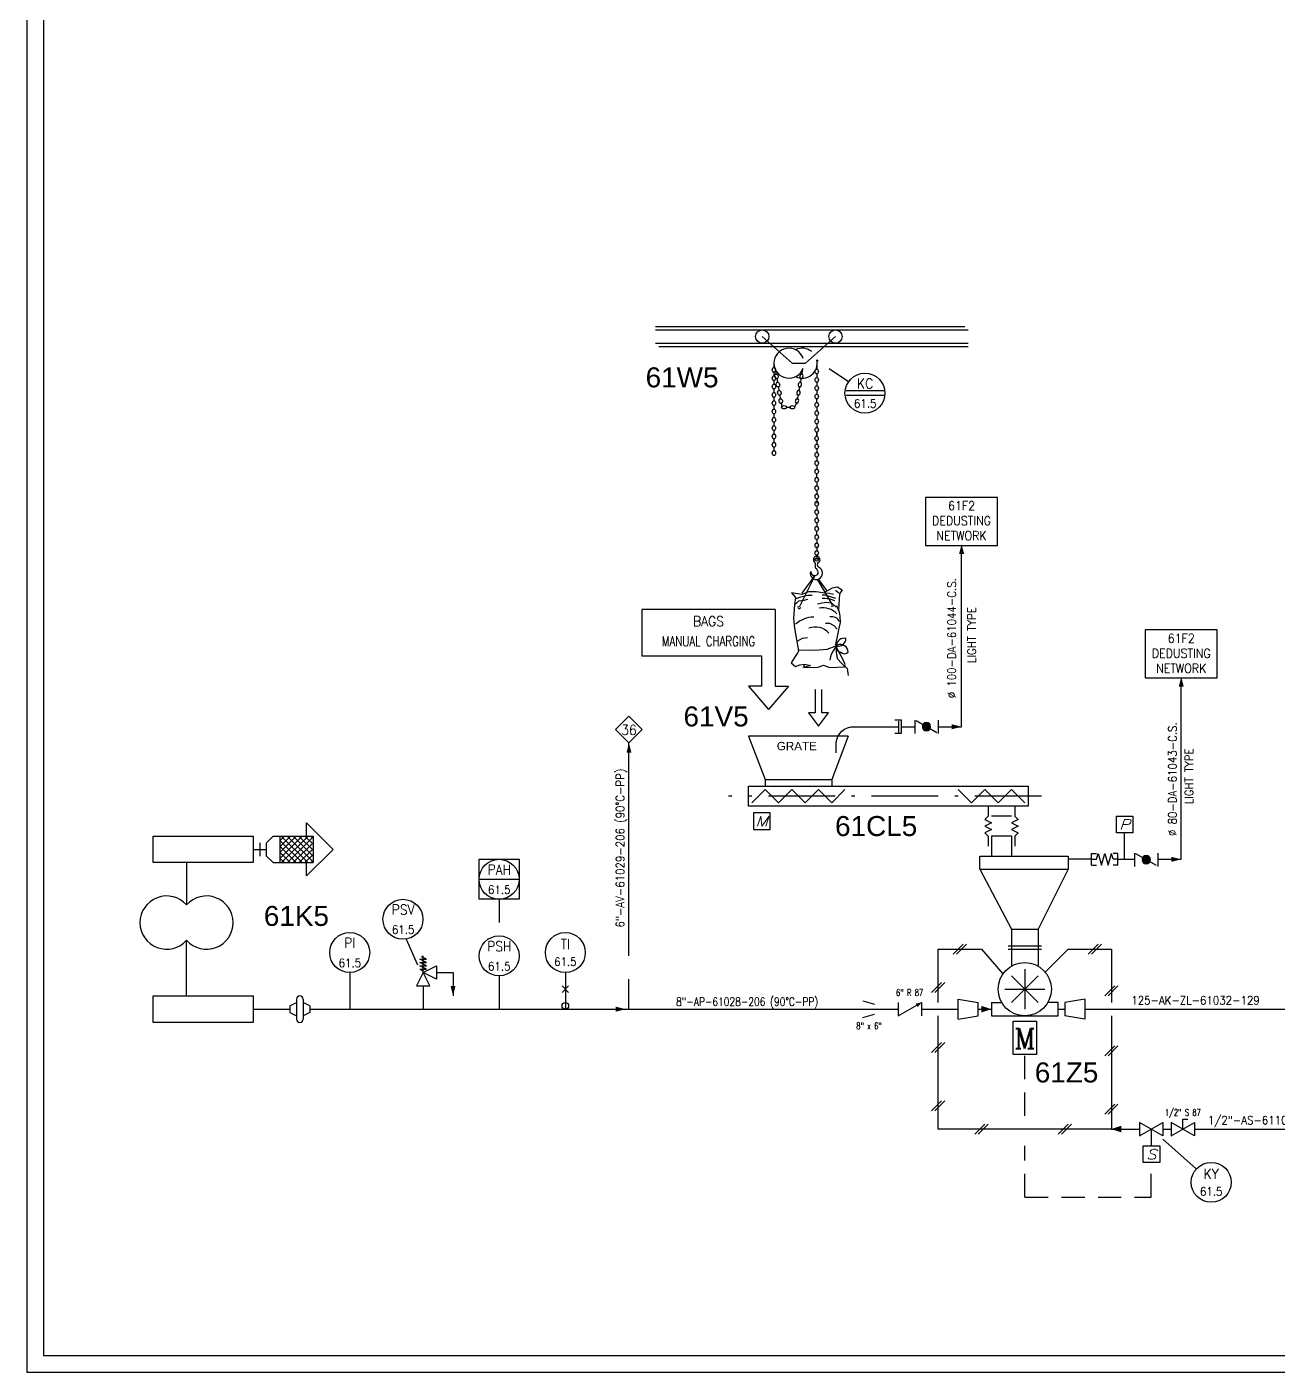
# Model space of a CAD drawing. Header units: millimetres. Extents: x 833 to 974, y 258 to 334.
# Drawn here: x 833.1 to 870.68, y 257.86 to 298.26 of the extents above; entities that cross this region are included whole.
import ezdxf
from ezdxf.enums import TextEntityAlignment as Align

# ---------------------------------------------------------------- set-up
doc = ezdxf.new("R2010")
doc.units = ezdxf.units.MM
doc.linetypes.add('LP1', pattern=[3, 2, -0.5, 0, -0.5])
doc.linetypes.add('TRATT2', pattern=[1.1, 0.7, -0.4])
for name, color, linetype in [('GREEN', 92, 'Continuous'), ('LP1', 7, 'LP1'), ('RED', 1, 'Continuous'), ('S', 7, 'Continuous'), ('TRATT2', 5, 'TRATT2'), ('Y', 92, 'Continuous')]:
    doc.layers.add(name, color=color, linetype=linetype)
doc.styles.add('a25', font='arial.ttf', dxfattribs={"height": 0.25})
doc.styles.add('A6', font='arial.ttf', dxfattribs={"height": 0.6})
doc.styles.add('C6', font='COMPLEX', dxfattribs={"height": 0.6})
doc.styles.add('S', font='ITALIC', dxfattribs={"height": 6})
doc.styles.add('S15', font='SIMPLEX', dxfattribs={"width": 0.9, "height": 0.15})
doc.styles.add('S2', font='SIMPLEX', dxfattribs={"height": 0.2})
doc.styles.add('S25', font='SIMPLEX', dxfattribs={"width": 0.9, "height": 0.25})
doc.styles.add('S2S', font='SIMPLEX', dxfattribs={"width": 0.7, "height": 0.2})
doc.styles.add('S3', font='SIMPLEX', dxfattribs={"width": 0.9, "height": 0.3})
doc.styles.add('S3S', font='SIMPLEX', dxfattribs={"width": 0.7, "height": 0.3})
doc.linetypes.add('ZIGZAG', pattern='A,0.0001,-0.2,[131,ltypeshp.shx,S=0.2,R=0,X=-0.2,Y=0],-0.4,[131,ltypeshp.shx,S=0.2,R=180,X=0.2,Y=0],-0.2', length=0.8001)

# ---------------------------------------------------------------- blocks, each defined once
blk = doc.blocks.new('FRECCIA', base_point=(40, 19))
blk.add_solid([(40, 19), (40.3, 19.1), (40.3, 18.9)])
blk = doc.blocks.new('COMPNEU', base_point=(32.45, 18.2))
for p, q in [((32.6, 18.35), (32.3, 18.05)), ((32.7, 18.35), (32.4, 18.05))]:
    blk.add_line(p, q)
blk = doc.blocks.new('FRECC1', base_point=(50.2, 51.5))
blk.add_solid([(50.2, 51.5), (50.5, 51.575), (50.5, 51.425)])
blk = doc.blocks.new('STRUM0')
blk.add_circle((0, 0), 0.6)
at = {"style": 'S3', "width": 0.9}
blk.add_attdef('2', text='', height=0.3, dxfattribs=at).set_placement((0.005, 0.139), align=Align.CENTER)
at = {"layer": 'S', "style": 'S25', "width": 0.9}
blk.add_attdef('1', text='', height=0.25, dxfattribs=at).set_placement((0.005, -0.436), align=Align.CENTER)
blk = doc.blocks.new('STRUMC')
blk.add_line((-0.6, 0), (0.6, 0))
blk.add_lwpolyline([(-0.6, 0.6), (0.6, 0.6), (0.6, -0.6), (-0.6, -0.6), (-0.6, 0.6)])
blk.add_circle((0, 0), 0.6)
at = {"style": 'S3', "width": 0.9}
blk.add_attdef('2', text='', height=0.3, dxfattribs=at).set_placement((0.005, 0.139), align=Align.CENTER)
at = {"style": 'S2'}
for tag, p in [('3', (0.8, 0.4)), ('4', (0.8, 0.1))]:
    blk.add_attdef(tag, p, '', height=0.2, dxfattribs=at)
at = {"layer": 'S', "style": 'S25', "width": 0.9}
blk.add_attdef('1', text='', height=0.25, dxfattribs=at).set_placement((0.005, -0.436), align=Align.CENTER)
blk = doc.blocks.new('DILAT')
for p, q in [((-0.6, 0.1), (-0.4, 0.2)), ((-0.6, 0.1), (-0.6, -0.1)), ((-0.4, 0.3), (-0.4, -0.3)), ((-0.2, 0.3), (-0.2, -0.3)), ((0, 0.1), (-0.2, 0.2)), ((0, 0.1), (0, -0.1)), ((-0.6, -0.1), (-0.4, -0.2)), ((0, -0.1), (-0.2, -0.2))]:
    blk.add_line(p, q)
for centre, start, end in [((-0.3, 0.3), 0, 180), ((-0.3, -0.3), 180, 0)]:
    blk.add_arc(centre, 0.1, start, end)
blk = doc.blocks.new('PSV')
for p, q in [((0.4, 1.1), (0.9, 1.1)), ((0.9, 1.1), (0.9, 0.4)), ((0, 0.7), (0, 0))]:
    blk.add_line(p, q)
at = {"layer": 'S'}
for p, q in [((0.1, 1.4), (-0.1, 1.5)), ((-0.1, 1.5), (0.1, 1.5)), ((0.1, 1.3), (-0.1, 1.4)), ((-0.1, 1.4), (0.1, 1.4)), ((0.1, 1.2), (-0.1, 1.3)), ((-0.1, 1.3), (0.1, 1.3)), ((0.1, 1.5), (-0.048, 1.574)), ((0, 1.1), (0, 1.6)), ((0, 1.1), (0.4, 1.3)), ((0.4, 1.3), (0.4, 0.9)), ((0, 1.1), (-0.2, 0.7)), ((-0.1, 1.2), (-0.005, 1.153)), ((-0.1, 1.2), (0.1, 1.2)), ((0.4, 0.9), (0, 1.1)), ((0.2, 0.7), (0, 1.1)), ((-0.2, 0.7), (0.2, 0.7))]:
    blk.add_line(p, q, dxfattribs=at)
at = {"rotation": 90}
blk.add_blockref('FRECC1', (0.9, 0.4), dxfattribs=at)
blk = doc.blocks.new('PRESA', base_point=(1.75, 0.1))
for p, q in [((1.5, 0.1), (1.5, 0.6)), ((1.5, 0.6), (2, 0.6)), ((2, 0.6), (2, 0.1)), ((2, 0.1), (1.5, 0.1))]:
    blk.add_line(p, q)
at = {"style": 'S', "width": 1.2}
blk.add_attdef('1', text='', height=0.3, dxfattribs=at).set_placement((1.75, 0.2), align=Align.CENTER)
blk = doc.blocks.new('LINEA')
at = {"layer": 'S', "style": 'S25', "width": 0.9}
blk.add_attdef('LINE', (0, 0.14), '', height=0.25, dxfattribs=at)
blk = doc.blocks.new('STRUM', base_point=(33, 38))
blk.add_circle((33, 38), 0.6)
at = {"width": 0.9}
for tag, height, style, p in [('2', 0.3, 'S3', (33, 38.1)), ('1', 0.25, 'S25', (33, 37.6))]:
    blk.add_attdef(tag, text='', height=height, dxfattribs=dict(at, style=style)).set_placement(p, align=Align.CENTER)
blk = doc.blocks.new('X')
for p, q in [((0.1, -0.1), (-0.1, 0.1)), ((0.1, 0.1), (-0.1, -0.1))]:
    blk.add_line(p, q)
blk = doc.blocks.new('RID')
at = {"layer": 'S'}
for p, q in [((-0.364, 0.248), (-0.014, 0.148)), ((-0.364, -0.252), (-0.014, -0.152))]:
    blk.add_line(p, q, dxfattribs=at)
at = {"layer": 'S', "style": 'S2', "width": 0.7}
for p in [(-0.178, 0.398), (-0.178, -0.602)]:
    blk.add_attdef('RID', text='', height=0.2, dxfattribs=at).set_placement(p, align=Align.CENTER)
blk = doc.blocks.new('R', base_point=(69, 41))
at = {"layer": 'S'}
for p, q in [((69, 41.2), (69, 40.8)), ((69, 40.8), (69.7, 41.2)), ((69.7, 41.2), (69.7, 40.8))]:
    blk.add_line(p, q, dxfattribs=at)
blk.add_solid([(69.7, 41.2), (69.519, 41.167), (69.581, 41.059)], dxfattribs=at)
at = {"layer": 'S', "style": 'S2', "width": 0.7}
for p in [(69.342, 41.396), (69.342, 40.502)]:
    blk.add_attdef('R', text='', height=0.2, dxfattribs=at).set_placement(p, align=Align.CENTER)
blk = doc.blocks.new('RIDSP', base_point=(70, 41))
at = {"layer": 'S'}
for p, q in [((70.6, 41.3), (70, 41.2)), ((70.6, 41.3), (70.6, 40.7)), ((70, 41.2), (70, 40.8)), ((70.6, 40.7), (70, 40.8))]:
    blk.add_line(p, q, dxfattribs=at)
blk = doc.blocks.new('CAT', base_point=(35.1, 48.85))
at = {"layer": 'GREEN'}
blk.add_circle((35.1, 48.85), 0.05, dxfattribs=at)
blk = doc.blocks.new('CATENA', base_point=(33.75, 43.3))
at = {"layer": 'GREEN'}
for p, q in [((33.75, 43.35), (33.75, 43.2)), ((33.75, 43.1), (33.75, 42.95)), ((33.75, 42.85), (33.75, 42.7)), ((33.75, 42.6), (33.75, 42.45)), ((33.749, 42.35), (33.749, 42.2)), ((33.75, 42.1), (33.75, 41.95)), ((33.75, 41.85), (33.75, 41.7)), ((33.75, 41.6), (33.75, 41.45)), ((33.75, 41.35), (33.75, 41.2))]:
    blk.add_line(p, q, dxfattribs=at)
at = {"yscale": 1.5}
for p in [(33.75, 43.15), (33.75, 42.9), (33.75, 42.65), (33.75, 42.4), (33.75, 42.15), (33.75, 41.9), (33.75, 41.65), (33.75, 41.4)]:
    blk.add_blockref('CAT', p, dxfattribs=at)
blk = doc.blocks.new('NOMEN', base_point=(35, 22))
for p, q in [((35, 22.8), (34.6, 22.4)), ((35.4, 22.4), (35, 22.8)), ((34.6, 22.4), (35, 22)), ((35, 22), (35.4, 22.4))]:
    blk.add_line(p, q)
at = {"style": 'S3', "width": 0.9}
blk.add_attdef('1', text='', height=0.3, dxfattribs=at).set_placement((35, 22.236), align=Align.CENTER)
blk = doc.blocks.new('*X19')
for p, q in [((12.778, 29.501), (12.903, 29.626)), ((12.782, 29.47), (12.934, 29.622)), ((12.786, 29.544), (12.86, 29.618)), ((12.792, 29.444), (12.96, 29.612)), ((12.806, 29.423), (12.981, 29.598)), ((12.823, 29.405), (12.999, 29.581)), ((12.844, 29.391), (13.013, 29.56)), ((12.87, 29.38), (13.023, 29.534)), ((12.9, 29.376), (13.028, 29.504)), ((12.942, 29.382), (13.022, 29.462))]:
    blk.add_line(p, q)
blk = doc.blocks.new('B')
at = {"layer": 'S'}
for p, q in [((0, 0.2), (0, -0.2)), ((0.041, -0.178), (0.665, 0.18)), ((0.7, 0.2), (0.7, -0.2))]:
    blk.add_line(p, q, dxfattribs=at)
blk.add_circle((0.353, 0.001), 0.125, dxfattribs=at)
blk.add_blockref('*X19', (-12.55, -29.5), dxfattribs=at)
at = {"layer": 'S', "style": 'S2S', "width": 0.7}
for p in [(0.35, 0.3), (0.35, -0.5)]:
    blk.add_attdef('B', text='', height=0.2, dxfattribs=at).set_placement(p, align=Align.CENTER)
blk = doc.blocks.new('TAPPO')
at = {"layer": 'GREEN'}
for p, q in [((0, 0.2), (-0.2, 0.2)), ((0, 0.2), (0, -0.2)), ((0, -0.2), (-0.2, -0.2))]:
    blk.add_line(p, q, dxfattribs=at)
blk = doc.blocks.new('QUA-LOC')
for p, q in [((-0.566, 0.076), (0.578, 0.076)), ((-0.566, -0.056), (0.578, -0.056))]:
    blk.add_line(p, q)
blk.add_circle((0, 0), 0.6)
at = {"width": 0.9}
for tag, height, style, p in [('SIGLA', 0.3, 'S3', (0.005, 0.139)), ('NUMERO', 0.25, 'S25', (0.005, -0.436))]:
    blk.add_attdef(tag, text='', height=height, dxfattribs=dict(at, style=style)).set_placement(p, align=Align.CENTER)
blk = doc.blocks.new('MOTOR', base_point=(11.35, 51))
for p, q in [((11, 52), (11.7, 52)), ((11, 51), (11, 52)), ((11.7, 52), (11.7, 51)), ((11.7, 51), (11, 51))]:
    blk.add_line(p, q)
at = {"style": 'C6'}
blk.add_text('M', height=0.6, dxfattribs=at).set_placement((11.351, 51.18), align=Align.CENTER)
blk = doc.blocks.new('A', base_point=(24.4, 27.2))
at = {"layer": 'GREEN'}
for p, q in [((24, 28.1), (24, 27.8)), ((24.8, 28.1), (24.8, 27.8)), ((24, 27.8), (23.9, 27.7)), ((23.9, 27.7), (24.1, 27.6)), ((24.1, 27.6), (23.9, 27.5)), ((23.9, 27.5), (24.1, 27.4)), ((24.1, 27.8), (24.7, 27.8)), ((24.9, 27.7), (24.7, 27.6)), ((24.7, 27.6), (24.9, 27.5)), ((24.9, 27.5), (24.7, 27.4)), ((24.8, 27.8), (24.9, 27.7)), ((24.1, 27.4), (23.9, 27.3)), ((23.9, 27.3), (24, 27.2)), ((24, 27.2), (24, 26.9)), ((24.1, 27.2), (24.1, 26.6)), ((24.1, 27.2), (24.7, 27.2)), ((24.7, 27.4), (24.9, 27.3)), ((24.7, 27.2), (24.7, 26.6)), ((24.9, 27.3), (24.8, 27.2)), ((24.8, 27.2), (24.8, 26.9))]:
    blk.add_line(p, q, dxfattribs=at)
blk = doc.blocks.new('K', base_point=(1.6, 2.4))
for p, q in [((1.6, 2.6), (1.6, 2.2)), ((1.6, 2.2), (2.3, 2.6)), ((2.3, 2.2), (1.6, 2.6)), ((2.3, 2.6), (2.3, 2.2))]:
    blk.add_line(p, q)
blk = doc.blocks.new('S')
at = {"layer": 'S'}
for p, q in [((0, 0.2), (0, -0.2)), ((0.7, -0.2), (0, 0.2)), ((0, -0.2), (0.7, 0.2)), ((0.35, 0.3), (0.5, 0.3)), ((0.35, 0), (0.35, 0.3)), ((0.7, 0.2), (0.7, -0.2))]:
    blk.add_line(p, q, dxfattribs=at)
at = {"layer": 'S', "style": 'S2', "width": 0.7}
for p in [(0.35, 0.4), (0.35, -0.5)]:
    blk.add_attdef('S', text='', height=0.2, dxfattribs=at).set_placement(p, align=Align.CENTER)
blk = doc.blocks.new('FLESS', base_point=(69, 41))
at = {"layer": 'S'}
for p, q in [((69, 40.825), (69, 41.175)), ((69, 41.175), (69.15, 41.175)), ((69, 41), (69.15, 41)), ((69, 40.825), (69.15, 40.825)), ((69.15, 41), (69.2, 41.175)), ((69.2, 41.175), (69.3, 40.825)), ((69.3, 40.825), (69.4, 41.175)), ((69.4, 41.175), (69.5, 40.825)), ((69.5, 40.825), (69.6, 41.175)), ((69.65, 41), (69.6, 41.175)), ((69.8, 41.175), (69.65, 41.175)), ((69.8, 41), (69.65, 41)), ((69.8, 40.825), (69.65, 40.825)), ((69.8, 40.825), (69.8, 41.175))]:
    blk.add_line(p, q, dxfattribs=at)

msp = doc.modelspace()

# ---------------------------------------------------------------- linework, layer by layer
for p, q in [((833.098, 333.756), (833.098, 257.856)), ((855.577, 287.956), (855.603, 287.808)), ((855.62, 287.709), (855.646, 287.562)), ((856.351, 287.709), (856.325, 287.562)), ((856.394, 287.956), (856.368, 287.808)), ((855.664, 287.463), (855.69, 287.315)), ((856.308, 287.463), (856.282, 287.315)), ((855.707, 287.217), (855.733, 287.069)), ((855.75, 286.971), (855.776, 286.823)), ((856.222, 286.971), (856.156, 286.836)), ((856.264, 287.217), (856.238, 287.069)), ((855.89, 286.833), (856.04, 286.833)), ((855.536, 286.157), (855.536, 286.007)), ((856.82, 286.108), (856.82, 285.958)), ((855.536, 285.907), (855.536, 285.757)), ((855.536, 285.657), (855.536, 285.507)), ((856.821, 285.856), (856.821, 285.706)), ((856.821, 285.606), (856.821, 285.456)), ((856.821, 285.356), (856.821, 285.206)), ((856.82, 284.857), (856.82, 284.707)), ((856.821, 285.106), (856.821, 284.956)), ((856.821, 284.606), (856.821, 284.456)), ((856.821, 284.356), (856.821, 284.206)), ((856.821, 284.106), (856.821, 283.956)), ((856.821, 283.885), (856.821, 283.735)), ((856.821, 283.635), (856.821, 283.485)), ((856.821, 283.385), (856.821, 283.235)), ((856.82, 283.135), (856.82, 282.985)), ((856.821, 282.885), (856.821, 282.735)), ((856.821, 282.656), (856.821, 282.506)), ((856.821, 282.406), (856.821, 282.256)), ((861.172, 277.238), (861.172, 282.626)), ((855.571, 280.756), (851.571, 280.756)), ((851.571, 280.756), (851.571, 279.356)), ((855.571, 280.756), (855.571, 278.456)), ((855.171, 279.356), (851.571, 279.356)), ((855.171, 278.456), (855.171, 279.356)), ((855.171, 278.456), (854.771, 278.456)), ((854.771, 278.456), (855.371, 277.756)), ((855.971, 278.456), (855.371, 277.756)), ((855.571, 278.456), (855.971, 278.456)), ((856.771, 278.356), (856.771, 277.656)), ((856.971, 277.656), (856.971, 278.356)), ((867.771, 273.256), (867.771, 278.644)), ((856.571, 277.656), (856.871, 277.256)), ((856.771, 277.656), (856.571, 277.656)), ((856.871, 277.256), (857.171, 277.656)), ((857.171, 277.656), (856.971, 277.656)), ((858.869, 277.238), (859.271, 277.238)), ((859.277, 277.408), (859.277, 277.068)), ((859.371, 277.238), (859.772, 277.238)), ((860.472, 277.238), (861.172, 277.238)), ((851.182, 270.356), (851.182, 276.756)), ((854.871, 274.956), (855.271, 275.356)), ((855.271, 275.356), (855.671, 274.956)), ((855.671, 274.956), (856.071, 275.356)), ((856.071, 275.356), (856.471, 274.956)), ((856.471, 274.956), (856.871, 275.356)), ((856.871, 275.356), (857.271, 274.956)), ((857.271, 274.956), (857.671, 275.356)), ((861.071, 275.356), (861.471, 274.956)), ((861.471, 274.956), (861.871, 275.356)), ((861.871, 275.356), (862.271, 274.956)), ((862.271, 274.956), (862.671, 275.356)), ((863.071, 274.956), (862.671, 275.356)), ((840.694, 273.283), (841.367, 273.956)), ((840.694, 273.46), (841.19, 273.956)), ((840.694, 273.813), (840.837, 273.956)), ((840.694, 273.636), (841.014, 273.956)), ((841.539, 273.156), (840.739, 273.956)), ((840.744, 273.156), (841.544, 273.956)), ((841.694, 273.178), (840.916, 273.956)), ((840.921, 273.156), (841.694, 273.929)), ((841.694, 273.355), (841.093, 273.956)), ((841.694, 273.532), (841.27, 273.956)), ((841.694, 273.709), (841.446, 273.956)), ((841.694, 273.886), (841.623, 273.956)), ((866.071, 273.256), (866.071, 274.056)), ((841.362, 273.156), (840.694, 273.825)), ((841.186, 273.156), (840.694, 273.648)), ((841.098, 273.156), (841.694, 273.752)), ((841.274, 273.156), (841.694, 273.576)), ((837.894, 273.156), (837.894, 271.885)), ((841.009, 273.156), (840.694, 273.471)), ((840.832, 273.156), (840.694, 273.295)), ((841.451, 273.156), (841.694, 273.399)), ((841.628, 273.156), (841.694, 273.222)), ((865.071, 273.256), (864.371, 273.256)), ((865.871, 273.256), (866.371, 273.256)), ((867.071, 273.256), (867.771, 273.256)), ((837.894, 269.156), (837.894, 270.827)), ((844.495, 270.854), (844.829, 270.088)), ((860.471, 268.956), (860.471, 270.556)), ((860.471, 270.556), (861.771, 270.556)), ((861.771, 270.556), (862.416, 269.813)), ((863.671, 269.856), (864.371, 270.556)), ((864.371, 270.556), (865.671, 270.556)), ((865.671, 270.556), (865.671, 268.956)), ((863.071, 269.956), (863.071, 268.756)), ((842.794, 269.856), (842.794, 268.756)), ((847.282, 269.756), (847.282, 268.756)), ((849.271, 269.856), (849.271, 268.756)), ((851.182, 268.756), (851.182, 269.656)), ((863.471, 269.756), (862.671, 268.956)), ((862.671, 269.756), (863.471, 268.956)), ((862.471, 269.356), (863.671, 269.356)), ((839.894, 268.756), (840.994, 268.756)), ((841.594, 268.756), (859.271, 268.756)), ((859.971, 268.756), (861.071, 268.756)), ((861.671, 268.756), (862.071, 268.756)), ((860.471, 265.156), (860.471, 268.556)), ((865.671, 268.556), (865.671, 265.156)), ((865.671, 265.156), (860.471, 265.156)), ((865.671, 265.156), (866.521, 265.156)), ((866.871, 265.156), (866.871, 264.647)), ((867.221, 265.156), (867.471, 265.156)), ((868.171, 265.156), (872.371, 265.156)), ((867.221, 264.856), (868.219, 263.959)), ((833.098, 257.856), (973.889, 257.856))]:
    msp.add_line(p, q)
for centre, radius in [((856.821, 282.256), 0.05), ((849.271, 268.856), 0.1)]:
    msp.add_circle(centre, radius)
for centre, radius, start, end in [((856.821, 282.256), 0.1, 297.8456, 238.2405), ((856.753, 282.147), 0.0286, 316.9352, 58.1774), ((857.01, 282.089), 0.24, 170.8101, 200.6111), ((856.665, 281.841), 0.204, 359.4575, 53.5729), ((856.922, 282.097), 0.0838, 153.6783, 237.9601), ((856.872, 282.142), 0.0263, 101.5454, 196.5363), ((856.805, 281.85), 0.191, 296.6824, 67.3744), ((856.808, 281.839), 0.179, 158.7706, 297.2228), ((856.763, 281.899), 0.121, 177.7388, 330.3222), ((856.3, 280.835), 0.0438, 155.8733, 357.6457), ((857.287, 280.889), 0.0354, 206.2885, 6.4905)]:
    msp.add_arc(centre, radius, start, end)
at = {"layer": 'GREEN'}
for p, q in [((851.983, 289.256), (861.271, 289.256)), ((851.983, 289.156), (861.371, 289.156)), ((851.983, 288.756), (861.371, 288.756)), ((852.083, 288.656), (861.371, 288.656)), ((854.771, 276.956), (855.271, 275.656)), ((857.771, 276.956), (854.771, 276.956)), ((857.771, 276.956), (857.271, 275.656)), ((855.271, 275.656), (857.271, 275.656)), ((855.271, 275.656), (855.271, 275.456)), ((857.271, 275.656), (857.271, 275.456)), ((854.771, 275.456), (863.171, 275.456)), ((854.771, 274.856), (854.771, 275.456)), ((863.171, 275.456), (863.171, 274.856)), ((863.171, 274.856), (854.771, 274.856)), ((841.494, 274.156), (841.494, 274.356)), ((841.494, 274.356), (842.294, 273.556)), ((836.894, 273.956), (839.894, 273.956)), ((836.894, 273.156), (836.894, 273.956)), ((839.894, 273.956), (839.894, 273.156)), ((840.294, 273.756), (840.494, 273.956)), ((840.494, 273.956), (840.694, 273.956)), ((840.694, 273.956), (841.694, 273.956)), ((840.694, 273.956), (840.694, 273.156)), ((841.494, 273.956), (841.494, 274.156)), ((841.694, 273.956), (841.694, 273.156)), ((839.894, 273.556), (840.294, 273.556)), ((840.094, 273.756), (840.094, 273.356)), ((840.294, 273.556), (840.294, 273.756)), ((840.294, 273.356), (840.294, 273.556)), ((842.294, 273.556), (841.494, 272.756)), ((839.894, 273.156), (836.894, 273.156)), ((840.494, 273.156), (840.294, 273.356)), ((840.494, 273.156), (840.694, 273.156)), ((840.694, 273.156), (841.694, 273.156)), ((841.494, 272.756), (841.494, 273.156)), ((861.717, 273.356), (864.371, 273.356)), ((861.717, 272.956), (861.717, 273.356)), ((864.371, 273.356), (864.371, 272.956)), ((861.717, 272.956), (864.371, 272.956)), ((861.717, 272.956), (862.671, 271.156)), ((864.371, 272.956), (863.471, 271.156)), ((862.671, 271.156), (862.671, 270.064)), ((862.671, 271.156), (863.471, 271.156)), ((863.471, 271.156), (863.471, 270.064)), ((862.571, 270.656), (863.571, 270.656)), ((862.571, 270.556), (863.571, 270.556)), ((836.894, 269.156), (839.894, 269.156)), ((836.894, 268.356), (836.894, 269.156)), ((839.894, 269.156), (839.894, 268.356)), ((862.071, 268.956), (862.378, 268.956)), ((862.071, 268.956), (862.071, 268.556)), ((864.071, 268.956), (863.755, 268.956)), ((864.071, 268.556), (864.071, 268.956)), ((839.894, 268.356), (836.894, 268.356)), ((862.071, 268.556), (864.071, 268.556))]:
    msp.add_line(p, q, dxfattribs=at)
for centre, radius in [((855.186, 288.956), 0.2), ((857.386, 288.956), 0.2), ((863.071, 269.356), 0.8)]:
    msp.add_circle(centre, radius, dxfattribs=at)
for centre, radius, start, end in [((855.986, 288.156), 0.45, 18.0255, 341.2185), ((856.386, 288.156), 0.45, 50.4813, 116.3878), ((856.386, 288.156), 0.45, 243.6122, 12.7669), ((837.294, 271.356), 0.8, 41.4096, 318.5904), ((838.494, 271.356), 0.8, 221.4096, 138.5904)]:
    msp.add_arc(centre, radius, start, end, dxfattribs=at)
at = {"layer": 'LP1'}
msp.add_line((863.571, 275.156), (854.171, 275.156), dxfattribs=at)
at = {"layer": 'RED'}
for p, q in [((833.598, 333.256), (833.598, 258.356)), ((855.186, 288.956), (856.086, 288.156)), ((857.386, 288.956), (856.486, 288.156)), ((856.086, 288.156), (856.486, 288.156)), ((856.772, 281.793), (856.299, 280.834)), ((856.763, 281.782), (856.374, 281.247)), ((856.842, 281.648), (857.289, 280.896)), ((856.873, 281.659), (857.114, 281.329)), ((857.14, 279.567), (857.406, 279.667)), ((857.411, 279.656), (857.311, 279.522)), ((857.42, 279.656), (857.401, 279.477)), ((856.251, 279.544), (856.774, 279.533)), ((856.774, 279.533), (857.14, 279.567)), ((857.245, 279.388), (857.216, 279.242)), ((857.311, 279.522), (857.245, 279.388)), ((857.401, 279.477), (857.435, 279.287)), ((857.435, 279.287), (857.573, 279.142)), ((857.573, 279.142), (857.734, 278.985)), ((857.734, 278.985), (857.763, 278.772)), ((864.071, 268.756), (864.271, 268.756)), ((864.871, 268.756), (872.371, 268.756)), ((833.598, 258.356), (973.389, 258.356))]:
    msp.add_line(p, q, dxfattribs=at)
at = {"layer": 'RED', "color": 7, "linetype": 'ZIGZAG'}
msp.add_lwpolyline([(857.406, 276.456), (857.406, 276.656, -0.396945), (857.846, 277.234)], format="xyb", dxfattribs=at)
msp.add_lwpolyline([(857.846, 277.234), (858.869, 277.238)], dxfattribs=at)
at = {"layer": 'RED'}
for centre, radius, start, end in [((857.647, 279.661), 0.236, 76.7186, 178.5786), ((857.572, 279.634), 0.159, 168.0188, 260.0199), ((857.456, 279.898), 0.244, 261.5099, 358.3816), ((857.534, 279.477), 0.233, 0.0312, 114.0895), ((857.656, 279.594), 0.162, 226.3323, 313.6677)]:
    msp.add_arc(centre, radius, start, end, dxfattribs=at)
at = {"layer": 'S'}
for p, q in [((862.252, 284.126), (860.092, 284.126)), ((860.092, 284.126), (860.092, 282.686)), ((862.252, 282.686), (862.252, 284.126)), ((860.092, 282.686), (862.252, 282.686)), ((866.691, 280.144), (866.691, 278.704)), ((868.851, 280.144), (866.691, 280.144)), ((868.851, 278.704), (868.851, 280.144)), ((866.691, 278.704), (868.851, 278.704))]:
    msp.add_line(p, q, dxfattribs=at)
at = {"layer": 'TRATT2'}
for p, q in [((857.775, 287.595), (856.822, 288.247)), ((847.282, 272.056), (847.282, 270.956)), ((863.071, 265.556), (863.071, 267.356)), ((863.071, 263.11), (863.071, 264.656)), ((866.871, 263.11), (866.871, 264.156)), ((863.071, 263.11), (866.871, 263.11))]:
    msp.add_line(p, q, dxfattribs=at)
at = {"layer": 'Y'}
for p, q in [((856.379, 281.213), (856.06, 281.261)), ((856.06, 281.261), (856.183, 281.116)), ((856.348, 281.14), (856.544, 281.189)), ((856.575, 281.286), (856.379, 281.213)), ((856.544, 281.189), (856.688, 281.189)), ((856.802, 281.286), (856.575, 281.286)), ((857.008, 281.261), (856.802, 281.286)), ((857.09, 281.189), (856.987, 281.189)), ((857.193, 281.237), (857.008, 281.261)), ((857.079, 281.287), (857.297, 281.405)), ((857.234, 281.14), (857.09, 281.189)), ((857.327, 281.213), (857.193, 281.237)), ((857.297, 281.405), (857.439, 281.444)), ((857.481, 281.247), (857.381, 281.326)), ((857.439, 281.444), (857.582, 281.346)), ((857.506, 281.227), (857.476, 280.75)), ((857.582, 281.346), (857.506, 281.227)), ((856.152, 280.898), (856.122, 280.486)), ((856.183, 281.116), (856.152, 280.898)), ((856.183, 280.922), (856.286, 281.019)), ((856.204, 281.092), (856.348, 281.14)), ((856.286, 281.019), (856.441, 281.043)), ((856.441, 281.043), (856.554, 281.067)), ((856.977, 280.946), (856.843, 280.922)), ((857.111, 280.971), (856.977, 280.946)), ((857.069, 281.092), (856.987, 281.092)), ((857.224, 281.067), (857.069, 281.092)), ((857.276, 280.946), (857.111, 280.971)), ((857.368, 281.019), (857.224, 281.067)), ((857.399, 281.092), (857.234, 281.14)), ((857.409, 280.825), (857.276, 280.946)), ((857.502, 280.68), (857.43, 280.874)), ((856.122, 280.486), (856.152, 280.195)), ((857.523, 280.558), (857.502, 280.68)), ((857.533, 280.364), (857.523, 280.558)), ((856.152, 280.195), (856.214, 279.855)), ((857.214, 280.34), (857.09, 280.34)), ((857.348, 280.267), (857.214, 280.34)), ((857.44, 280.171), (857.348, 280.267)), ((857.399, 279.71), (857.451, 280.001)), ((857.451, 280.001), (857.492, 280.195)), ((857.492, 280.195), (857.533, 280.364)), ((856.214, 279.855), (856.261, 279.578)), ((856.261, 279.578), (856.27, 279.511)), ((857.43, 279.6), (857.399, 279.71)), ((857.534, 279.41), (857.43, 279.6)), ((856.156, 279.321), (856.056, 279.153)), ((856.251, 279.466), (856.156, 279.321)), ((856.27, 279.511), (856.251, 279.466)), ((857.639, 279.198), (857.534, 279.41)), ((857.677, 279.108), (857.639, 279.198)), ((856.056, 279.153), (856.184, 279.052)), ((856.184, 279.052), (856.313, 279.097)), ((856.313, 279.097), (856.46, 279.119)), ((856.427, 279.019), (856.455, 279.097)), ((856.631, 279.074), (856.427, 279.019)), ((856.436, 279.019), (856.864, 279.03)), ((856.46, 279.119), (856.631, 279.074)), ((856.864, 279.03), (857.026, 279.086)), ((857.026, 279.086), (857.206, 279.019)), ((857.206, 279.019), (857.653, 279.041)), ((857.653, 279.041), (857.677, 279.108))]:
    msp.add_line(p, q, dxfattribs=at)
for centre, radius, start, end in [((857.004, 280.216), 0.595, 44.2207, 100.629), ((856.76, 279.669), 0.865, 91.9185, 131.6405), ((857.278, 280.302), 0.241, 21.0546, 105.4307), ((856.787, 279.719), 0.516, 39.7608, 112.8788), ((856.512, 279.496), 0.409, 85.3951, 130.5659)]:
    msp.add_arc(centre, radius, start, end, dxfattribs=at)

# ---------------------------------------------------------------- block references
for name, p in [('CATENA', (855.536, 288.106)), ('CATENA', (856.821, 288.056)), ('FLESS', (865.071, 273.256)), ('COMPNEU', (861.071, 270.556)), ('COMPNEU', (865.121, 270.556)), ('PSV', (844.998, 268.756)), ('COMPNEU', (860.421, 269.406)), ('DILAT', (841.594, 268.756)), ('X', (849.271, 269.356)), ('COMPNEU', (865.621, 269.306)), ('RIDSP', (864.271, 268.756)), ('MOTOR', (863.07, 267.394)), ('COMPNEU', (860.421, 267.606)), ('COMPNEU', (865.621, 267.506)), ('COMPNEU', (860.421, 265.856)), ('COMPNEU', (865.621, 265.756)), ('COMPNEU', (861.721, 265.156)), ('COMPNEU', (864.221, 265.156)), ('FRECCIA', (865.671, 265.156)), ('K', (866.521, 265.156))]:
    msp.add_blockref(name, p)
at = {"yscale": 1.5}
for p, rotation in [((855.612, 287.759), 9.999999999998607), ((855.655, 287.512), 9.999999999998607), ((855.699, 287.266), 9.999999999998607), ((855.742, 287.02), 9.999999999998607), ((855.84, 286.833), 90), ((856.09, 286.833), 90)]:
    msp.add_blockref('CAT', p, dxfattribs=dict(at, rotation=rotation))
at = {"xscale": -1, "yscale": 1.5, "rotation": 350.0000000000014}
for p in [(856.36, 287.759), (856.273, 287.266), (856.316, 287.512), (856.229, 287.02)]:
    msp.add_blockref('CAT', p, dxfattribs=at)
for name, p, values in [('QUA-LOC', (858.271, 287.256), {'SIGLA': 'KC', 'NUMERO': '61.5'}), ('NOMEN', (851.182, 276.756), {'1': '36'}), ('PRESA', (866.071, 274.056), {'1': 'P'}), ('STRUMC', (847.282, 272.656), {'2': 'PAH', '1': '61.5'}), ('STRUM0', (844.394, 271.456), {'2': 'PSV', '1': '61.5'}), ('STRUM0', (842.794, 270.456), {'2': 'PI', '1': '61.5'}), ('STRUM0', (847.282, 270.356), {'2': 'PSH', '1': '61.5'}), ('STRUM', (849.271, 270.456), {'2': 'TI', '1': '61.5'}), ('LINEA', (866.271, 268.756), {'LINE': '125-AK-ZL-61032-129'}), ('LINEA', (868.571, 265.156), {'LINE': '1/2"-AS-61108-202'}), ('PRESA', (866.873, 264.147), {'1': 'S'}), ('STRUM', (868.671, 263.556), {'2': 'KY', '1': '61.5'})]:
    msp.add_blockref(name, p).add_auto_attribs(values)
at = {"yscale": 1.5}
for p in [(855.536, 285.957), (855.536, 285.707), (856.82, 285.894), (856.821, 285.656), (855.536, 285.457), (856.821, 285.406), (856.821, 285.156), (856.821, 284.906), (856.821, 284.656), (856.821, 284.406), (856.821, 284.156), (856.821, 283.935), (856.821, 283.685), (856.821, 283.435), (856.821, 283.185), (856.821, 282.935), (856.821, 282.685), (856.821, 282.456)]:
    msp.add_blockref('CAT', p, dxfattribs=at)
at = {"xscale": -1, "rotation": 90}
for p in [(861.172, 282.726), (867.771, 278.744)]:
    msp.add_blockref('FRECC1', p, dxfattribs=at)
ref = msp.add_blockref('LINEA', (861.141, 281.994), dxfattribs=dict(xscale=-1, rotation=90))
ref.add_attrib('LINE', '%%C 100-DA-61044-C.S.', (861.001, 278.094), dxfattribs={"layer": 'S', "height": 0.25, "rotation": 90, "style": 'S25', "width": 0.9})
ref = msp.add_blockref('LINEA', (861.741, 280.894), dxfattribs=dict(xscale=-1, rotation=90))
ref.add_attrib('LINE', ' LIGHT TYPE', (861.601, 278.997), dxfattribs={"layer": 'S', "height": 0.25, "rotation": 90, "style": 'S25', "width": 0.9})
at = {"xscale": -1}
for name, p in [('B', (860.472, 277.238)), ('FRECC1', (861.172, 277.238)), ('A', (862.371, 273.956)), ('B', (867.071, 273.244)), ('FRECC1', (867.771, 273.256))]:
    msp.add_blockref(name, p, dxfattribs=at)
at = {"rotation": 90}
for p, values in [((867.771, 273.956), {'LINE': '%%C 80-DA-61043-C.S.'}), ((868.271, 274.756), {'LINE': ' LIGHT TYPE'}), ((851.182, 271.206), {'LINE': '6"-AV-61029-206 (90°C-PP)'})]:
    msp.add_blockref('LINEA', p, dxfattribs=at).add_auto_attribs(values)
for name, p, rotation in [('FRECC1', (851.182, 276.756), 270), ('FRECC1', (851.082, 268.756), 180), ('RIDSP', (861.671, 268.756), 180), ('FRECCIA', (862.071, 268.756), 180)]:
    msp.add_blockref(name, p, dxfattribs=dict(rotation=rotation))
ref = msp.add_blockref('LINEA', (849.442, 269.747))
ref.add_attrib('LINE', '8"-AP-61028-206 (90°C-PP)', (852.598, 268.856), dxfattribs={"layer": 'S', "height": 0.25, "style": 'S25', "width": 0.8})
ref = msp.add_blockref('R', (859.271, 268.756))
ref.add_attrib('R', '6" R 87', dxfattribs={"layer": 'S', "height": 0.2, "style": 'S2', "width": 0.7}).set_placement((859.612, 269.152), align=Align.CENTER)
ref = msp.add_blockref('RID', (858.571, 268.756))
ref.add_attrib('RID', '8" x 6"', dxfattribs={"layer": 'S', "height": 0.2, "style": 'S2', "width": 0.7}).set_placement((858.393, 268.154), align=Align.CENTER)
ref = msp.add_blockref('S', (867.471, 265.156))
ref.add_attrib('S', '1/2" S 87', dxfattribs={"layer": 'S', "height": 0.2, "style": 'S2', "width": 0.7}).set_placement((867.821, 265.556), align=Align.CENTER)
at = {"layer": 'GREEN', "xscale": -1, "rotation": 180}
msp.add_blockref('TAPPO', (859.371, 277.238), dxfattribs=at)
at = {"layer": 'GREEN'}
ref = msp.add_blockref('PRESA', (855.171, 274.156), dxfattribs=dict(at, xscale=-1))
ref.add_attrib('1', 'M', dxfattribs={"layer": '0', "height": 0.3, "style": 'S', "width": 1.2}).set_placement((855.171, 274.256), align=Align.CENTER)

# ---------------------------------------------------------------- texts
for s, style, width, p in [('BAGS', 'S3', 0.9, (853.571, 280.256)), ('MANUAL CHARGING', 'S3S', 0.75, (853.571, 279.656))]:
    msp.add_text(s, height=0.3, dxfattribs=dict(style=style, width=width)).set_placement(p, align=Align.CENTER)
at = {"style": 'a25'}
msp.add_text('GRATE', height=0.25, dxfattribs=at).set_placement((856.225, 276.533), align=Align.CENTER)
at = {"layer": 'S', "style": 'S15', "width": 0.9}
for s, p in [('61F2', (861.172, 283.74)), ('DEDUSTING', (861.172, 283.29)), ('NETWORK', (861.172, 282.84)), ('61F2', (867.771, 279.758)), ('DEDUSTING', (867.771, 279.308)), ('NETWORK', (867.771, 278.858))]:
    msp.add_text(s, height=0.27, dxfattribs=at).set_placement(p, align=Align.CENTER)
at = {"layer": 'Y', "style": 'A6'}
for s, p in [('61W5', (853.872, 287.431)), ('61V5', (854.778, 277.248)), ('61CL5', (859.842, 273.956))]:
    msp.add_text(s, height=0.6, dxfattribs=at).set_placement(p, align=Align.RIGHT)
msp.add_text('61K5', height=0.6, dxfattribs=at).set_placement((841.194, 271.256), align=Align.CENTER)
msp.add_text('61Z5', height=0.6, dxfattribs=at).set_placement((863.371, 266.556))

doc.saveas('drawing.dxf')
